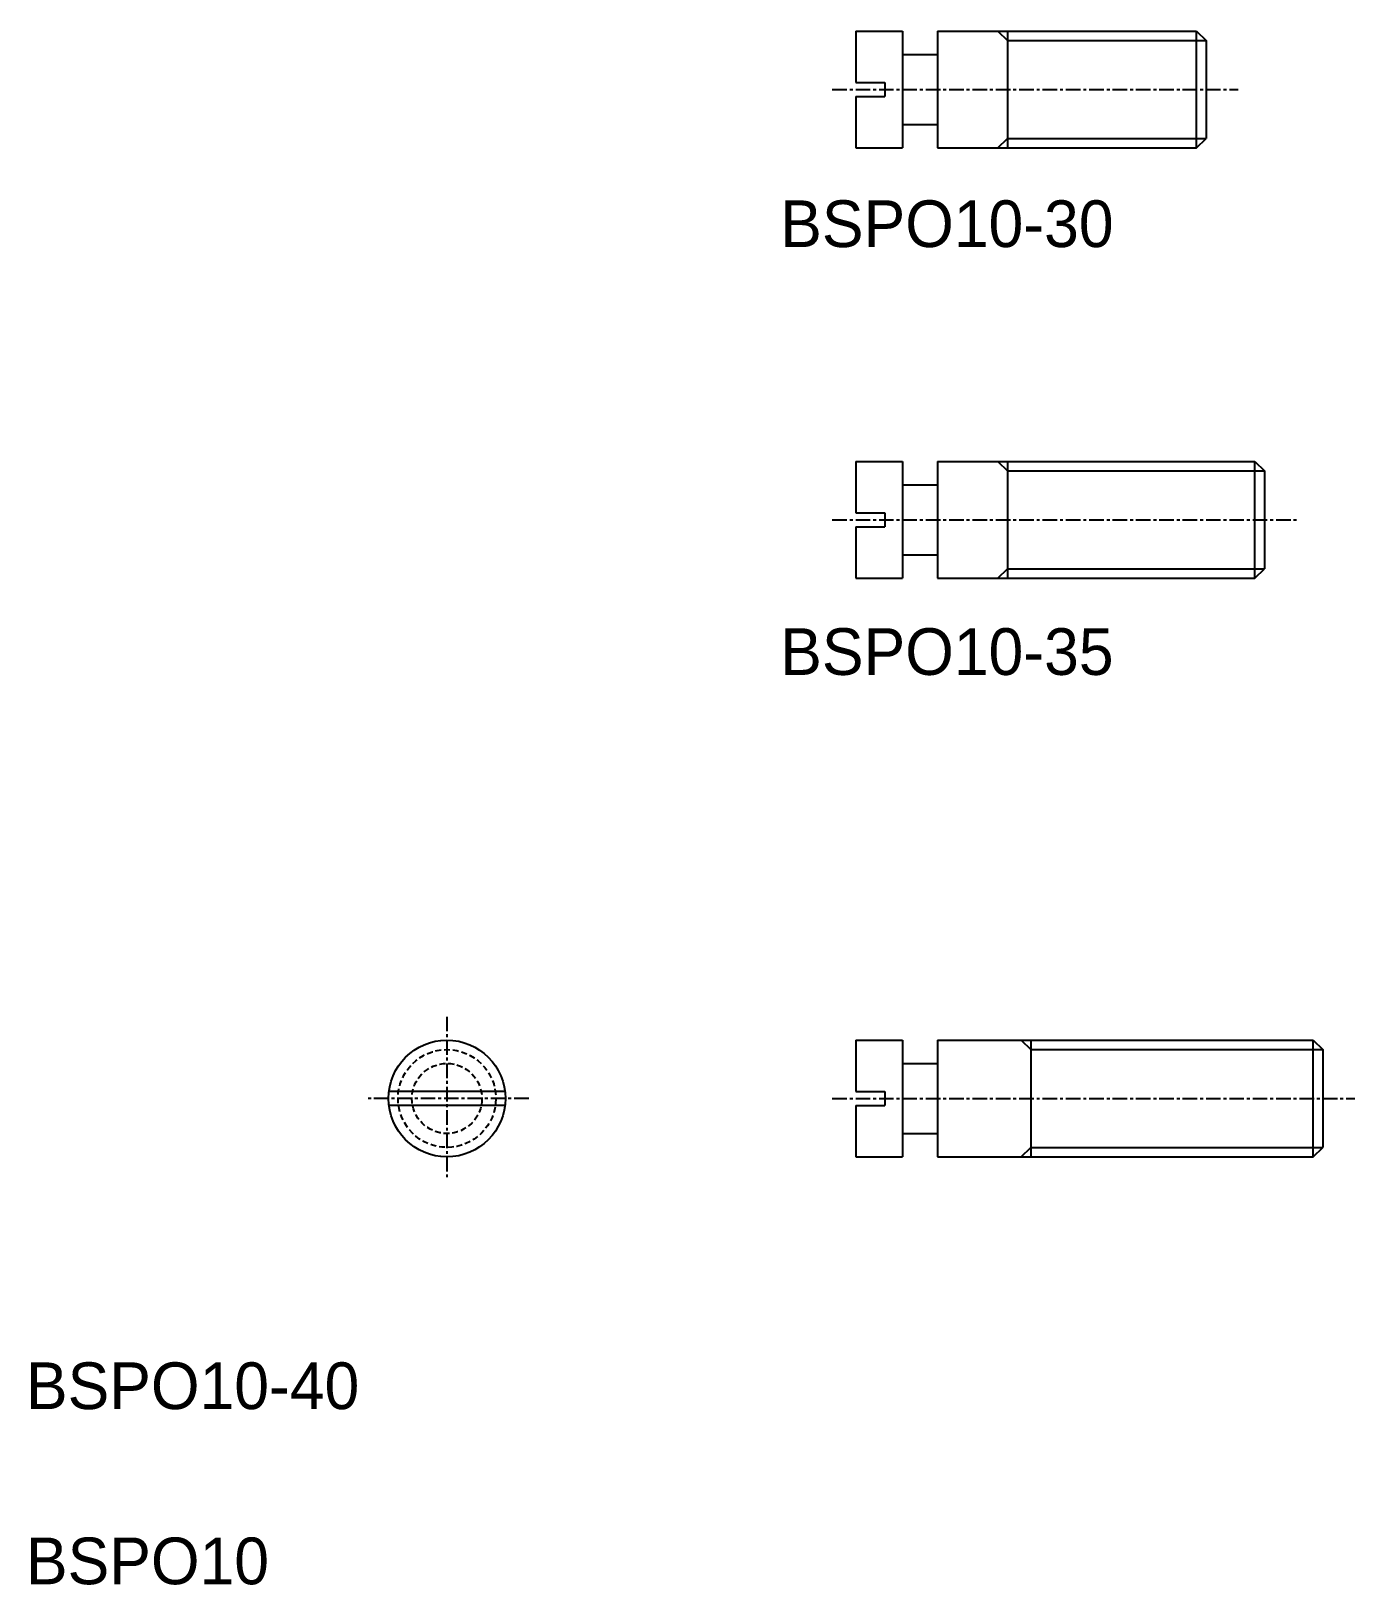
# Model space of a CAD drawing. Extents: x 10 to 124, y 10 to 143.
import ezdxf

# ---------------------------------------------------------------- set-up
doc = ezdxf.new("R2010")
doc.units = 0
doc.linetypes.add('CENTER', pattern=[2, 1.25, -0.25, 0.25, -0.25])
doc.linetypes.add('DASHED', pattern=[0.75, 0.5, -0.25])
doc.layers.get('0').update_dxf_attribs({"linetype": 'CONTINUOUS'})
doc.layers.add('CENTER', color=1, linetype='CENTER')

msp = doc.modelspace()

# ---------------------------------------------------------------- linework, layer by layer
at = {"color": 7, "linetype": 'CONTINUOUS'}
for p, q in [((81.05, 143.01), (85.05, 143.01)), ((81.05, 143.01), (81.05, 138.61)), ((85.05, 143.01), (85.05, 133.01)), ((88.05, 143.01), (110.23, 143.01)), ((88.05, 143.01), (88.05, 133.01)), ((94.05, 143.01), (94.05, 133.01)), ((110.23, 133.01), (110.23, 143.01)), ((110.23, 143.01), (111.05, 142.19)), ((111.05, 142.19), (111.05, 133.82)), ((85.05, 141.01), (88.05, 141.01)), ((81.05, 138.61), (83.55, 138.61)), ((83.55, 138.61), (83.55, 137.41)), ((81.05, 137.41), (81.05, 133.01)), ((81.05, 137.41), (83.55, 137.41)), ((85.05, 135.01), (88.05, 135.01)), ((110.23, 133.01), (111.05, 133.82)), ((81.05, 133.01), (85.05, 133.01)), ((88.05, 133.01), (110.23, 133.01)), ((81.05, 106.15), (81.05, 101.75)), ((81.05, 106.15), (85.05, 106.15)), ((85.05, 106.15), (85.05, 96.15)), ((88.05, 106.15), (115.23, 106.15)), ((88.05, 106.15), (88.05, 96.15)), ((94.05, 106.15), (94.05, 96.15)), ((115.23, 96.15), (115.23, 106.15)), ((115.23, 106.15), (116.05, 105.34)), ((116.05, 105.34), (116.05, 96.96)), ((85.05, 104.15), (88.05, 104.15)), ((81.05, 101.75), (83.55, 101.75)), ((83.55, 101.75), (83.55, 100.55)), ((81.05, 100.55), (81.05, 96.15)), ((81.05, 100.55), (83.55, 100.55)), ((85.05, 98.15), (88.05, 98.15)), ((81.05, 96.15), (85.05, 96.15)), ((88.05, 96.15), (115.23, 96.15)), ((115.23, 96.15), (116.05, 96.96)), ((81.05, 56.6), (85.05, 56.6)), ((81.05, 56.6), (81.05, 52.2)), ((85.05, 56.6), (85.05, 46.6)), ((88.05, 56.6), (120.23, 56.6)), ((88.05, 56.6), (88.05, 46.6)), ((96.05, 56.6), (96.05, 46.6)), ((120.23, 46.6), (120.23, 56.6)), ((120.23, 56.6), (121.05, 55.79)), ((85.05, 54.6), (88.05, 54.6)), ((121.05, 55.79), (121.05, 47.41)), ((51.01, 52.2), (41.08, 52.2)), ((81.05, 52.2), (83.55, 52.2)), ((83.55, 52.2), (83.55, 51)), ((51.01, 51), (41.08, 51)), ((81.05, 51), (81.05, 46.6)), ((81.05, 51), (83.55, 51)), ((85.05, 48.6), (88.05, 48.6)), ((81.05, 46.6), (85.05, 46.6)), ((88.05, 46.6), (120.23, 46.6)), ((120.23, 46.6), (121.05, 47.41))]:
    msp.add_line(p, q, dxfattribs=at)
at = {"color": 3, "linetype": 'CONTINUOUS'}
for p, q in [((93.23, 143.01), (94.05, 142.19)), ((94.05, 142.19), (111.05, 142.19)), ((93.23, 133.01), (94.05, 133.82)), ((94.05, 133.82), (111.05, 133.82)), ((93.23, 106.15), (94.05, 105.34)), ((94.05, 105.34), (116.05, 105.34)), ((93.23, 96.15), (94.05, 96.96)), ((94.05, 96.96), (116.05, 96.96)), ((95.23, 56.6), (96.05, 55.79)), ((96.05, 55.79), (121.05, 55.79)), ((95.23, 46.6), (96.05, 47.41)), ((96.05, 47.41), (121.05, 47.41))]:
    msp.add_line(p, q, dxfattribs=at)
at = {"color": 7, "linetype": 'CONTINUOUS'}
msp.add_circle((46.05, 51.6), 5, dxfattribs=at)
at = {"color": 3, "linetype": 'DASHED'}
for radius in [4.19, 3]:
    msp.add_circle((46.05, 51.6), radius, dxfattribs=at)
at = {"layer": 'CENTER', "color": 1, "linetype": 'CENTER'}
for p, q in [((79.05, 138.01), (113.8, 138.01)), ((79.05, 101.15), (118.8, 101.15)), ((46.05, 58.6), (46.05, 44.6)), ((53.05, 51.6), (39.05, 51.6)), ((79.05, 51.6), (123.8, 51.6))]:
    msp.add_line(p, q, dxfattribs=at)

# ---------------------------------------------------------------- texts
at = {"color": 7, "linetype": 'CONTINUOUS'}
for s, p in [('BSPO10-30', (74.59, 124.51)), ('BSPO10-35', (74.59, 87.87)), ('BSPO10-40', (10, 25)), ('BSPO10', (10, 10))]:
    msp.add_text(s, height=4, dxfattribs=at).set_placement(p)

doc.saveas('drawing.dxf')
